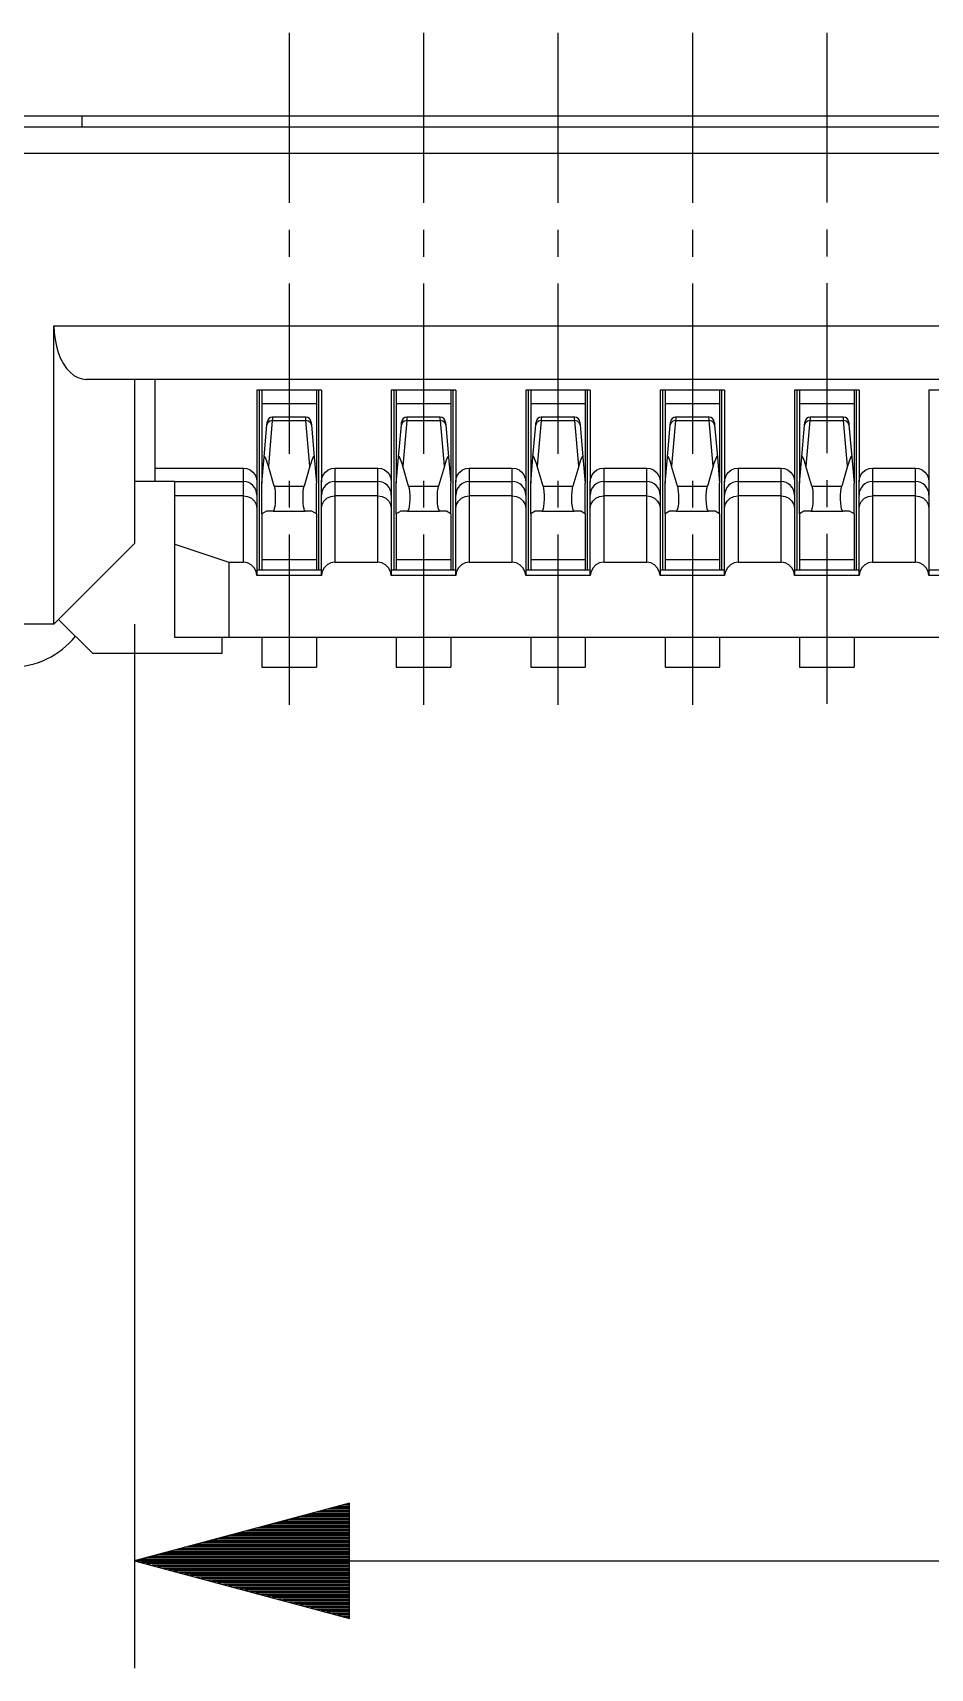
# Model space of a CAD drawing. Extents: x 0 to 420, y 0 to 297.
# Drawn here: x 36.66 to 53.36, y 109.15 to 139.57 of the extents above; entities that cross this region are included whole.
import ezdxf

# ---------------------------------------------------------------- set-up
doc = ezdxf.new("R2010")
doc.units = 0
doc.layers.add('541324033_sd', color=7, linetype='CONTINUOUS')

msp = doc.modelspace()

# ---------------------------------------------------------------- linework, layer by layer
at = {"layer": '541324033_sd', "color": 7}
for points in [[(41.430683, 139.570958), (41.430683, 136.404432)], [(43.93063, 139.570958), (43.93063, 136.404432)], [(46.430661, 139.570958), (46.430661, 136.404432)], [(48.930607, 139.570958), (48.930607, 136.404432)], [(51.430553, 139.570958), (51.430553, 136.409512)], [(37.580645, 138.021562), (36.180686, 138.021562)], [(37.580645, 137.820902), (37.580645, 138.021562)], [(117.780352, 138.021562), (37.580645, 138.021562)], [(26.680517, 137.820902), (128.680312, 137.820902)], [(127.680401, 137.32137), (27.680681, 137.32137)], [(41.430683, 135.9049), (41.430683, 135.404521)], [(43.93063, 135.9049), (43.93063, 135.404521)], [(46.430661, 135.9049), (46.430661, 135.404521)], [(48.930607, 135.9049), (48.930607, 135.404521)], [(51.430553, 135.909134), (51.430553, 135.409601)], [(41.430683, 134.904143), (41.430683, 131.737617)], [(43.93063, 134.904143), (43.93063, 131.737617)], [(46.430661, 134.904143), (46.430661, 131.737617)], [(48.930607, 134.904143), (48.930607, 131.737617)], [(51.430553, 134.909223), (51.430553, 131.747777)], [(37.055459, 134.120978), (37.060793, 133.990592), (37.075949, 133.861899), (37.101095, 133.738286), (37.135808, 133.621446), (37.179496, 133.512226), (37.231396, 133.414013), (37.290324, 133.327653), (37.355433, 133.25484), (37.425875, 133.197267), (37.500297, 133.154934), (37.577343, 133.129534), (37.655406, 133.121067)], [(37.055459, 134.120978), (118.305284, 134.120978)], [(37.055459, 128.571092), (37.055459, 134.120978)], [(38.555664, 133.121067), (38.555664, 130.071381), (37.055459, 128.571092)], [(117.704999, 133.121067), (37.655406, 133.121067)], [(38.930737, 133.121067), (38.930737, 131.221152)], [(42.03063, 132.921254), (40.830398, 132.921254), (40.830398, 131.219459)], [(40.88069, 129.571003), (40.88069, 132.921254)], [(40.923023, 132.921254), (40.923023, 132.676568)], [(40.923023, 132.676568), (40.923023, 131.483618)], [(40.923023, 132.676568), (41.938004, 132.676568)], [(41.938004, 132.921254), (41.938004, 132.676568)], [(41.938004, 132.676568), (41.938004, 131.483618)], [(41.980676, 129.571003), (41.980676, 132.921254)], [(42.03063, 132.921254), (42.03063, 131.219459)], [(44.530576, 132.921254), (43.330344, 132.921254)], [(43.330344, 132.921254), (43.330344, 131.219459)], [(43.380636, 129.571003), (43.380636, 132.921254)], [(43.422969, 132.921254), (43.422969, 132.676568)], [(43.422969, 132.676568), (43.422969, 131.483618)], [(43.422969, 132.676568), (44.437951, 132.676568)], [(44.437951, 132.921254), (44.437951, 132.676568)], [(44.437951, 132.676568), (44.437951, 131.483618)], [(44.480623, 129.571003), (44.480623, 132.921254)], [(44.530576, 132.921254), (44.530576, 131.219459)], [(47.030522, 132.921254), (45.830714, 132.921254)], [(45.830714, 132.921254), (45.830714, 131.219459)], [(45.880583, 129.571003), (45.880583, 132.921254)], [(45.922916, 132.921254), (45.922916, 132.676568)], [(45.922916, 132.676568), (45.922916, 131.483618)], [(45.922916, 132.676568), (46.937982, 132.676568)], [(46.937982, 132.921254), (46.937982, 132.676568)], [(46.937982, 132.676568), (46.937982, 131.483618)], [(46.980654, 129.571003), (46.980654, 132.921254)], [(47.030522, 132.921254), (47.030522, 131.219459)], [(49.530554, 132.921254), (48.330661, 132.921254)], [(48.330661, 132.921254), (48.330661, 131.219459)], [(48.380614, 129.571003), (48.380614, 132.921254)], [(48.422947, 132.921254), (48.422947, 132.676568)], [(48.422947, 132.676568), (48.422947, 131.483618)], [(48.422947, 132.676568), (49.437928, 132.676568)], [(49.437928, 132.921254), (49.437928, 132.676568)], [(49.437928, 132.676568), (49.437928, 131.483618)], [(49.4806, 129.571003), (49.4806, 132.921254)], [(49.530554, 132.921254), (49.530554, 131.219459)], [(52.0305, 132.921254), (50.830607, 132.921254)], [(50.830607, 132.921254), (50.830607, 131.219459)], [(50.88056, 129.571003), (50.88056, 132.921254)], [(50.922893, 132.921254), (50.922893, 132.676568)], [(50.922893, 132.676568), (50.922893, 131.483618)], [(50.922893, 132.676568), (51.937875, 132.676568)], [(51.937875, 132.921254), (51.937875, 132.676568)], [(51.937875, 132.676568), (51.937875, 131.483618)], [(51.980547, 129.571003), (51.980547, 132.921254)], [(52.0305, 132.921254), (52.0305, 131.219459)], [(54.530531, 132.921254), (53.330638, 132.921254)], [(53.330638, 132.921254), (53.330638, 131.219459)], [(41.117502, 132.354836), (41.069835, 132.345522), (41.033767, 132.316736), (41.017934, 132.276943)], [(41.117502, 132.354836), (41.043757, 131.510711)], [(41.122074, 132.421722), (41.121735, 132.414102), (41.120127, 132.391242), (41.117502, 132.354836)], [(41.117502, 132.354836), (41.743526, 132.354836)], [(41.738869, 132.421722), (41.122074, 132.421722)], [(41.743526, 132.354836), (41.740901, 132.391242), (41.739546, 132.414102), (41.738869, 132.421722)], [(41.843093, 132.276943), (41.827515, 132.316736), (41.791193, 132.345522), (41.743526, 132.354836)], [(41.81727, 131.510711), (41.743526, 132.354836)], [(43.617448, 132.354836), (43.569781, 132.345522), (43.533798, 132.316736), (43.517881, 132.276943)], [(43.617448, 132.354836), (43.543704, 131.510711)], [(43.622105, 132.421722), (43.621766, 132.414102), (43.620073, 132.391242), (43.617448, 132.354836)], [(43.617448, 132.354836), (44.243557, 132.354836)], [(44.2389, 132.421722), (43.622105, 132.421722)], [(44.243557, 132.354836), (44.240847, 132.391242), (44.239577, 132.414102), (44.2389, 132.421722)], [(44.317301, 131.510711), (44.243557, 132.354836)], [(44.34304, 132.276943), (44.327546, 132.316736), (44.291139, 132.345522), (44.243557, 132.354836)], [(46.117395, 132.354836), (46.069812, 132.345522), (46.033744, 132.316736), (46.017912, 132.276943)], [(46.117395, 132.354836), (46.04365, 131.510711)], [(46.122051, 132.421722), (46.121713, 132.414102), (46.120104, 132.391242), (46.117395, 132.354836)], [(46.117395, 132.354836), (46.743503, 132.354836)], [(46.738846, 132.421722), (46.122051, 132.421722)], [(46.743503, 132.354836), (46.740878, 132.391242), (46.739524, 132.414102), (46.738846, 132.421722)], [(46.817586, 131.510711), (46.743503, 132.354836)], [(46.843071, 132.276943), (46.827492, 132.316736), (46.791086, 132.345522), (46.743503, 132.354836)], [(48.617426, 132.354836), (48.569759, 132.345522), (48.533691, 132.316736), (48.517858, 132.276943)], [(48.617426, 132.354836), (48.543681, 131.510711)], [(48.621998, 132.421722), (48.621659, 132.414102), (48.62005, 132.391242), (48.617426, 132.354836)], [(48.617426, 132.354836), (49.24345, 132.354836)], [(49.238878, 132.421722), (48.621998, 132.421722)], [(49.24345, 132.354836), (49.240825, 132.391242), (49.23947, 132.414102), (49.238878, 132.421722)], [(49.317533, 131.510711), (49.24345, 132.354836)], [(49.343017, 132.276943), (49.327439, 132.316736), (49.291455, 132.345522), (49.24345, 132.354836)], [(51.117372, 132.354836), (51.06979, 132.345522), (51.033722, 132.316736), (51.017804, 132.276943)], [(51.117372, 132.354836), (51.043628, 131.510711)], [(51.122029, 132.421722), (51.12169, 132.414102), (51.119997, 132.391242), (51.117372, 132.354836)], [(51.117372, 132.354836), (51.743481, 132.354836)], [(51.738824, 132.421722), (51.122029, 132.421722)], [(51.743481, 132.354836), (51.740771, 132.391242), (51.739501, 132.414102), (51.738824, 132.421722)], [(51.817564, 131.510711), (51.743481, 132.354836)], [(51.842964, 132.276943), (51.82747, 132.316736), (51.791402, 132.345522), (51.743481, 132.354836)], [(40.965018, 131.673271), (41.017934, 132.276943)], [(41.017934, 132.276943), (41.021236, 132.316736), (41.022591, 132.329436)], [(41.838437, 132.329436), (41.839791, 132.316736), (41.843093, 132.276943)], [(41.843093, 132.276943), (41.89601, 131.673271)], [(43.465303, 131.673271), (43.517881, 132.276943)], [(43.517881, 132.276943), (43.521521, 132.316736), (43.522537, 132.329436)], [(44.338468, 132.329436), (44.339738, 132.316736), (44.34304, 132.276943)], [(44.34304, 132.276943), (44.395956, 131.673271)], [(45.965249, 131.673271), (46.017912, 132.276943)], [(46.017912, 132.276943), (46.021552, 132.316736), (46.022484, 132.329436)], [(46.838414, 132.329436), (46.839769, 132.316736), (46.843071, 132.276943)], [(46.843071, 132.276943), (46.895987, 131.673271)], [(48.46528, 131.673271), (48.517858, 132.276943)], [(48.517858, 132.276943), (48.521499, 132.316736), (48.522515, 132.329436)], [(49.338361, 132.329436), (49.339715, 132.316736), (49.343017, 132.276943)], [(49.343017, 132.276943), (49.395934, 131.673271)], [(50.965227, 131.673271), (51.017804, 132.276943)], [(51.017804, 132.276943), (51.021445, 132.316736), (51.022461, 132.329436)], [(51.838392, 132.329436), (51.839662, 132.316736), (51.842964, 132.276943)], [(51.842964, 132.276943), (51.89588, 131.673271)], [(38.930737, 131.470918), (40.580378, 131.470918)], [(40.580378, 131.470918), (40.645232, 131.462451), (40.705684, 131.437051), (40.757331, 131.397258), (40.796955, 131.345612), (40.822101, 131.284652), (40.830398, 131.219459)], [(40.580378, 131.221152), (40.580378, 131.470918)], [(41.131387, 130.67082), (41.006335, 130.67082), (40.923023, 130.623407), (40.923023, 131.192365), (40.965018, 131.673271)], [(40.923023, 131.483618), (40.948508, 131.483618)], [(40.923023, 131.483618), (40.923023, 131.192365)], [(41.043757, 131.510711), (41.029195, 131.558124), (41.015309, 131.599611), (41.002355, 131.634324), (40.990841, 131.661418), (40.98085, 131.679197), (40.973315, 131.686817), (40.967981, 131.685124), (40.965018, 131.673271)], [(41.152215, 131.138179), (41.043757, 131.510711)], [(41.81727, 131.510711), (41.709151, 131.138179)], [(41.89601, 131.673271), (41.893047, 131.685124), (41.887713, 131.686817), (41.880093, 131.679197), (41.870187, 131.661418), (41.858672, 131.634324), (41.845718, 131.599611), (41.831833, 131.558124), (41.81727, 131.510711)], [(41.89601, 131.673271), (41.938004, 131.192365)], [(41.91252, 131.483618), (41.938004, 131.483618), (41.938004, 131.192365)], [(42.03063, 131.219459), (42.039181, 131.284652), (42.063988, 131.345612), (42.103697, 131.397258), (42.155597, 131.437051), (42.215795, 131.462451), (42.28065, 131.470918)], [(42.28065, 131.470918), (43.080663, 131.470918)], [(42.28065, 131.470918), (42.28065, 131.221152)], [(43.080663, 131.470918), (43.145179, 131.462451), (43.205715, 131.437051), (43.257277, 131.397258), (43.296986, 131.345612), (43.322132, 131.284652), (43.330344, 131.219459)], [(43.080663, 131.221152), (43.080663, 131.470918)], [(43.631334, 130.67082), (43.506281, 130.67082), (43.422969, 130.623407), (43.422969, 131.192365), (43.465303, 131.673271)], [(43.422969, 131.483618), (43.448454, 131.483618)], [(43.422969, 131.483618), (43.422969, 131.192365)], [(43.543704, 131.510711), (43.52948, 131.558124), (43.515595, 131.599611), (43.502387, 131.634324), (43.490787, 131.661418), (43.480881, 131.679197), (43.473261, 131.686817), (43.467927, 131.685124), (43.465303, 131.673271)], [(43.652162, 131.138179), (43.543704, 131.510711)], [(44.317301, 131.510711), (44.209097, 131.138179)], [(44.395956, 131.673271), (44.392993, 131.685124), (44.387744, 131.686817), (44.380124, 131.679197), (44.370218, 131.661418), (44.358618, 131.634324), (44.345749, 131.599611), (44.331779, 131.558124), (44.317301, 131.510711)], [(44.395956, 131.673271), (44.437951, 131.192365)], [(44.412551, 131.483618), (44.437951, 131.483618), (44.437951, 131.192365)], [(44.530576, 131.219459), (44.539212, 131.284652), (44.564019, 131.345612), (44.603643, 131.397258), (44.655628, 131.437051), (44.715826, 131.462451), (44.780596, 131.470918)], [(44.780596, 131.470918), (45.580609, 131.470918)], [(44.780596, 131.470918), (44.780596, 131.221152)], [(45.580609, 131.470918), (45.645125, 131.462451), (45.705662, 131.437051), (45.757224, 131.397258), (45.796932, 131.345612), (45.822078, 131.284652), (45.830714, 131.219459)], [(45.580609, 131.221152), (45.580609, 131.470918)], [(46.13128, 130.67082), (46.006312, 130.67082), (45.922916, 130.623407), (45.922916, 131.192365), (45.965249, 131.673271)], [(45.922916, 131.483618), (45.9484, 131.483618)], [(45.922916, 131.483618), (45.922916, 131.192365)], [(46.04365, 131.510711), (46.029426, 131.558124), (46.015541, 131.599611), (46.002333, 131.634324), (45.990734, 131.661418), (45.980828, 131.679197), (45.973208, 131.686817), (45.967958, 131.685124), (45.965249, 131.673271)], [(46.152108, 131.138179), (46.04365, 131.510711)], [(46.817586, 131.510711), (46.709129, 131.138179)], [(46.895987, 131.673271), (46.893278, 131.685124), (46.88769, 131.686817), (46.88007, 131.679197), (46.870164, 131.661418), (46.858565, 131.634324), (46.845696, 131.599611), (46.83181, 131.558124), (46.817586, 131.510711)], [(46.895987, 131.673271), (46.937982, 131.192365)], [(46.912497, 131.483618), (46.937982, 131.483618), (46.937982, 131.192365)], [(47.030522, 131.219459), (47.039158, 131.284652), (47.063966, 131.345612), (47.103674, 131.397258), (47.155575, 131.437051), (47.215773, 131.462451), (47.280627, 131.470918)], [(47.280627, 131.470918), (48.08064, 131.470918)], [(47.280627, 131.470918), (47.280627, 131.221152)], [(48.08064, 131.470918), (48.145156, 131.462451), (48.205608, 131.437051), (48.257255, 131.397258), (48.296963, 131.345612), (48.322025, 131.284652), (48.330661, 131.219459)], [(48.08064, 131.221152), (48.08064, 131.470918)], [(48.631311, 130.67082), (48.506259, 130.67082), (48.422947, 130.623407), (48.422947, 131.192365), (48.46528, 131.673271)], [(48.422947, 131.483618), (48.448432, 131.483618)], [(48.422947, 131.483618), (48.422947, 131.192365)], [(48.543681, 131.510711), (48.529457, 131.558124), (48.515572, 131.599611), (48.502279, 131.634324), (48.490765, 131.661418), (48.480774, 131.679197), (48.473239, 131.686817), (48.467905, 131.685124), (48.46528, 131.673271)], [(48.652139, 131.138179), (48.543681, 131.510711)], [(49.317533, 131.510711), (49.209075, 131.138179)], [(49.395934, 131.673271), (49.393309, 131.685124), (49.387637, 131.686817), (49.380017, 131.679197), (49.370111, 131.661418), (49.358596, 131.634324), (49.345642, 131.599611), (49.331757, 131.558124), (49.317533, 131.510711)], [(49.395934, 131.673271), (49.437928, 131.192365)], [(49.412444, 131.483618), (49.437928, 131.483618), (49.437928, 131.192365)], [(49.530554, 131.219459), (49.539105, 131.284652), (49.563912, 131.345612), (49.603621, 131.397258), (49.655521, 131.437051), (49.715719, 131.462451), (49.780574, 131.470918)], [(49.780574, 131.470918), (50.580587, 131.470918)], [(49.780574, 131.470918), (49.780574, 131.221152)], [(50.580587, 131.470918), (50.645103, 131.462451), (50.705639, 131.437051), (50.757201, 131.397258), (50.79691, 131.345612), (50.822056, 131.284652), (50.830607, 131.219459)], [(50.580587, 131.221152), (50.580587, 131.470918)], [(51.131258, 130.67082), (51.00629, 130.67082), (50.922893, 130.623407), (50.922893, 131.192365), (50.965227, 131.673271)], [(50.922893, 131.483618), (50.948378, 131.483618)], [(50.922893, 131.483618), (50.922893, 131.192365)], [(51.043628, 131.510711), (51.029404, 131.558124), (51.015518, 131.599611), (51.00231, 131.634324), (50.990711, 131.661418), (50.981144, 131.679197), (50.973185, 131.686817), (50.967851, 131.685124), (50.965227, 131.673271)], [(51.152085, 131.138179), (51.043628, 131.510711)], [(51.817564, 131.510711), (51.709021, 131.138179)], [(51.89588, 131.673271), (51.893256, 131.685124), (51.887668, 131.686817), (51.880048, 131.679197), (51.870142, 131.661418), (51.858542, 131.634324), (51.845673, 131.599611), (51.831788, 131.558124), (51.817564, 131.510711)], [(51.89588, 131.673271), (51.937875, 131.192365)], [(51.912475, 131.483618), (51.937875, 131.483618), (51.937875, 131.192365)], [(52.0305, 131.219459), (52.039136, 131.284652), (52.063943, 131.345612), (52.103567, 131.397258), (52.155552, 131.437051), (52.21575, 131.462451), (52.28052, 131.470918)], [(52.28052, 131.470918), (53.080618, 131.470918)], [(52.28052, 131.470918), (52.28052, 131.221152)], [(53.080618, 131.470918), (53.145049, 131.462451), (53.205586, 131.437051), (53.257148, 131.397258), (53.296856, 131.345612), (53.322002, 131.284652), (53.330638, 131.219459)], [(53.080618, 131.221152), (53.080618, 131.470918)], [(39.305386, 131.221152), (38.555664, 131.221152)], [(39.305386, 130.956146), (39.305386, 131.221152)], [(39.305386, 131.221152), (40.580378, 131.221152)], [(40.580378, 130.956146), (40.580378, 131.221152)], [(40.830398, 131.219459), (40.830398, 130.971386)], [(41.152215, 131.138179), (41.161444, 131.093306), (41.168386, 131.034039), (41.172366, 130.965459), (41.172704, 130.892646), (41.169741, 130.822373), (41.163476, 130.760566), (41.154162, 130.712307), (41.14324, 130.681827), (41.131387, 130.67082)], [(41.152215, 131.138179), (41.709151, 131.138179)], [(41.430683, 131.238085), (41.430683, 130.737706)], [(41.72964, 130.67082), (41.717702, 130.681827), (41.706865, 130.712307), (41.69789, 130.760566), (41.691286, 130.822373), (41.688323, 130.892646), (41.688662, 130.965459), (41.692641, 131.034039), (41.699584, 131.093306), (41.709151, 131.138179)], [(41.938004, 130.623407), (41.938004, 131.192365)], [(42.03063, 130.971386), (42.03063, 131.219459)], [(42.28065, 131.221152), (42.28065, 130.956146)], [(42.28065, 131.221152), (43.080663, 131.221152)], [(43.080663, 130.956146), (43.080663, 131.221152)], [(43.330344, 131.219459), (43.330344, 130.971386)], [(43.652162, 131.138179), (43.661475, 131.093306), (43.668417, 131.034039), (43.672312, 130.965459), (43.672651, 130.892646), (43.669687, 130.822373), (43.663422, 130.760566), (43.654194, 130.712307), (43.643272, 130.681827), (43.631334, 130.67082)], [(43.652162, 131.138179), (44.209097, 131.138179)], [(43.93063, 131.238085), (43.93063, 130.737706)], [(44.229587, 130.67082), (44.217733, 130.681827), (44.206811, 130.712307), (44.197837, 130.760566), (44.191233, 130.822373), (44.18827, 130.892646), (44.188608, 130.965459), (44.192588, 131.034039), (44.19953, 131.093306), (44.209097, 131.138179)], [(44.437951, 130.623407), (44.437951, 131.192365)], [(44.530576, 130.971386), (44.530576, 131.219459)], [(44.780596, 131.221152), (44.780596, 130.956146)], [(44.780596, 131.221152), (45.580609, 131.221152)], [(45.580609, 130.956146), (45.580609, 131.221152)], [(45.830714, 131.219459), (45.830714, 130.971386)], [(46.152108, 131.138179), (46.161421, 131.093306), (46.168703, 131.034039), (46.172343, 130.965459), (46.172682, 130.892646), (46.169719, 130.822373), (46.163369, 130.760566), (46.154479, 130.712307), (46.143218, 130.681827), (46.13128, 130.67082)], [(46.152108, 131.138179), (46.709129, 131.138179)], [(46.430661, 131.238085), (46.430661, 130.737706)], [(46.729618, 130.67082), (46.71768, 130.681827), (46.706758, 130.712307), (46.697868, 130.760566), (46.691264, 130.822373), (46.688301, 130.892646), (46.688555, 130.965459), (46.692534, 131.034039), (46.699477, 131.093306), (46.709129, 131.138179)], [(46.937982, 130.623407), (46.937982, 131.192365)], [(47.030522, 130.971386), (47.030522, 131.219459)], [(47.280627, 131.221152), (47.280627, 130.956146)], [(47.280627, 131.221152), (48.08064, 131.221152)], [(48.08064, 130.956146), (48.08064, 131.221152)], [(48.330661, 131.219459), (48.330661, 130.971386)], [(48.652139, 131.138179), (48.661706, 131.093306), (48.668649, 131.034039), (48.67229, 130.965459), (48.672628, 130.892646), (48.669665, 130.822373), (48.6634, 130.760566), (48.654425, 130.712307), (48.643164, 130.681827), (48.631311, 130.67082)], [(48.652139, 131.138179), (49.209075, 131.138179)], [(48.930607, 131.238085), (48.930607, 130.737706)], [(49.229564, 130.67082), (49.217711, 130.681827), (49.206789, 130.712307), (49.197814, 130.760566), (49.191549, 130.822373), (49.188247, 130.892646), (49.188586, 130.965459), (49.192565, 131.034039), (49.199508, 131.093306), (49.209075, 131.138179)], [(49.437928, 130.623407), (49.437928, 131.192365)], [(49.530554, 130.971386), (49.530554, 131.219459)], [(49.780574, 131.221152), (49.780574, 130.956146)], [(49.780574, 131.221152), (50.580587, 131.221152)], [(50.580587, 130.956146), (50.580587, 131.221152)], [(50.830607, 131.219459), (50.830607, 130.971386)], [(51.152085, 131.138179), (51.161653, 131.093306), (51.168595, 131.034039), (51.172236, 130.965459), (51.172575, 130.892646), (51.169611, 130.822373), (51.163346, 130.760566), (51.154456, 130.712307), (51.143195, 130.681827), (51.131258, 130.67082)], [(51.152085, 131.138179), (51.709021, 131.138179)], [(51.430553, 131.248245), (51.430553, 130.747866)], [(51.729511, 130.67082), (51.717657, 130.681827), (51.706735, 130.712307), (51.697761, 130.760566), (51.691495, 130.822373), (51.688193, 130.892646), (51.688532, 130.965459), (51.692511, 131.034039), (51.699454, 131.093306), (51.709021, 131.138179)], [(51.937875, 130.623407), (51.937875, 131.192365)], [(52.0305, 130.971386), (52.0305, 131.219459)], [(52.28052, 131.221152), (52.28052, 130.956146)], [(52.28052, 131.221152), (53.080618, 131.221152)], [(53.080618, 130.956146), (53.080618, 131.221152)], [(53.330638, 131.219459), (53.330638, 130.971386)], [(39.305386, 130.059528), (39.305386, 130.956146)], [(40.580378, 130.956146), (39.305386, 130.956146)], [(40.580378, 129.720862), (40.580378, 130.956146)], [(40.580378, 130.956146), (40.657763, 130.945139), (40.727528, 130.911273), (40.782815, 130.85878), (40.818121, 130.79274), (40.830398, 130.719927)], [(40.830398, 130.971386), (40.830398, 130.719927)], [(42.03063, 130.719927), (42.03063, 130.971386)], [(42.03063, 130.719927), (42.042822, 130.79274), (42.078212, 130.85878), (42.133499, 130.911273), (42.203264, 130.945139), (42.28065, 130.956146)], [(42.28065, 130.956146), (42.28065, 129.720862)], [(43.080663, 130.956146), (42.28065, 130.956146)], [(43.080663, 129.720862), (43.080663, 130.956146)], [(43.080663, 130.956146), (43.157709, 130.945139), (43.227559, 130.911273), (43.282762, 130.85878), (43.318152, 130.79274), (43.330344, 130.719927)], [(43.330344, 130.971386), (43.330344, 130.719927)], [(44.530576, 130.719927), (44.530576, 130.971386)], [(44.530576, 130.719927), (44.542853, 130.79274), (44.578243, 130.85878), (44.633446, 130.911273), (44.703211, 130.945139), (44.780596, 130.956146)], [(44.780596, 130.956146), (44.780596, 129.720862)], [(45.580609, 130.956146), (44.780596, 130.956146)], [(45.580609, 129.720862), (45.580609, 130.956146)], [(45.580609, 130.956146), (45.657741, 130.945139), (45.727506, 130.911273), (45.782708, 130.85878), (45.818437, 130.79274), (45.830714, 130.719927)], [(45.830714, 130.971386), (45.830714, 130.719927)], [(47.030522, 130.719927), (47.030522, 130.971386)], [(47.030522, 130.719927), (47.042799, 130.79274), (47.07819, 130.85878), (47.133392, 130.911273), (47.203242, 130.945139), (47.280627, 130.956146)], [(47.280627, 130.956146), (47.280627, 129.720862)], [(48.08064, 130.956146), (47.280627, 130.956146)], [(48.08064, 129.720862), (48.08064, 130.956146)], [(48.08064, 130.956146), (48.157687, 130.945139), (48.227452, 130.911273), (48.282739, 130.85878), (48.318384, 130.79274), (48.330661, 130.719927)], [(48.330661, 130.971386), (48.330661, 130.719927)], [(49.530554, 130.719927), (49.530554, 130.971386)], [(49.530554, 130.719927), (49.542745, 130.79274), (49.578136, 130.85878), (49.633423, 130.911273), (49.703188, 130.945139), (49.780574, 130.956146)], [(49.780574, 130.956146), (49.780574, 129.720862)], [(50.580587, 130.956146), (49.780574, 130.956146)], [(50.580587, 129.720862), (50.580587, 130.956146)], [(50.580587, 130.956146), (50.657633, 130.945139), (50.727483, 130.911273), (50.782686, 130.85878), (50.818415, 130.79274), (50.830607, 130.719927)], [(50.830607, 130.971386), (50.830607, 130.719927)], [(52.0305, 130.719927), (52.0305, 130.971386)], [(52.0305, 130.719927), (52.042777, 130.79274), (52.078167, 130.85878), (52.133708, 130.911273), (52.203135, 130.945139), (52.28052, 130.956146)], [(52.28052, 130.956146), (52.28052, 129.720862)], [(53.080618, 130.956146), (52.28052, 130.956146)], [(53.080618, 129.720862), (53.080618, 130.956146)], [(53.080618, 130.956146), (53.157664, 130.945139), (53.22743, 130.911273), (53.282632, 130.85878), (53.318361, 130.79274), (53.330638, 130.719927)], [(53.330638, 130.971386), (53.330638, 130.719927)], [(40.830398, 130.719927), (40.830398, 129.471096)], [(40.923023, 130.623407), (40.923023, 129.770816)], [(41.131387, 130.67082), (41.72964, 130.67082)], [(41.938004, 130.623407), (41.854693, 130.67082), (41.72964, 130.67082)], [(41.938004, 130.623407), (41.938004, 129.770816)], [(42.03063, 129.471096), (42.03063, 130.719927)], [(43.330344, 130.719927), (43.330344, 129.471096)], [(43.422969, 130.623407), (43.422969, 129.770816)], [(43.631334, 130.67082), (44.229587, 130.67082)], [(44.437951, 130.623407), (44.354639, 130.67082), (44.229587, 130.67082)], [(44.437951, 130.623407), (44.437951, 129.770816)], [(44.530576, 129.471096), (44.530576, 130.719927)], [(45.830714, 130.719927), (45.830714, 129.471096)], [(45.922916, 130.623407), (45.922916, 129.770816)], [(46.13128, 130.67082), (46.729618, 130.67082)], [(46.937982, 130.623407), (46.854586, 130.67082), (46.729618, 130.67082)], [(46.937982, 130.623407), (46.937982, 129.770816)], [(47.030522, 129.471096), (47.030522, 130.719927)], [(48.330661, 130.719927), (48.330661, 129.471096)], [(48.422947, 130.623407), (48.422947, 129.770816)], [(48.631311, 130.67082), (49.229564, 130.67082)], [(49.437928, 130.623407), (49.354617, 130.67082), (49.229564, 130.67082)], [(49.437928, 130.623407), (49.437928, 129.770816)], [(49.530554, 129.471096), (49.530554, 130.719927)], [(50.830607, 130.719927), (50.830607, 129.471096)], [(50.922893, 130.623407), (50.922893, 129.770816)], [(51.131258, 130.67082), (51.729511, 130.67082)], [(51.937875, 130.623407), (51.854563, 130.67082), (51.729511, 130.67082)], [(51.937875, 130.623407), (51.937875, 129.770816)], [(52.0305, 129.471096), (52.0305, 130.719927)], [(53.330638, 130.719927), (53.330638, 129.471096)], [(41.430683, 130.238174), (41.430683, 127.070802)], [(43.93063, 130.238174), (43.93063, 127.070802)], [(46.430661, 130.238174), (46.430661, 127.070802)], [(48.930607, 130.238174), (48.930607, 127.070802)], [(51.430553, 130.247488), (51.430553, 127.086042)], [(40.305551, 129.720862), (40.305551, 128.321326), (39.305386, 128.321326), (39.305386, 130.059528), (40.305551, 129.720862), (40.580378, 129.720862)], [(40.830059, 129.471096), (40.814819, 129.548989), (40.778159, 129.619263), (40.72321, 129.674296), (40.655477, 129.709009), (40.580378, 129.720862)], [(40.923023, 129.770816), (41.938004, 129.770816)], [(40.923023, 129.770816), (40.923023, 129.571003)], [(41.938004, 129.770816), (41.938004, 129.571003)], [(42.28065, 129.720862), (42.205889, 129.709009), (42.137733, 129.674296), (42.083207, 129.619263), (42.046124, 129.548989), (42.030968, 129.471096)], [(42.28065, 129.720862), (43.080663, 129.720862)], [(43.330006, 129.471096), (43.31485, 129.548989), (43.278105, 129.619263), (43.223241, 129.674296), (43.155423, 129.709009), (43.080663, 129.720862)], [(43.422969, 129.770816), (44.437951, 129.770816)], [(43.422969, 129.770816), (43.422969, 129.571003)], [(44.437951, 129.770816), (44.437951, 129.571003)], [(44.780596, 129.720862), (44.705836, 129.709009), (44.637764, 129.674296), (44.583154, 129.619263), (44.546155, 129.548989), (44.530915, 129.471096)], [(44.780596, 129.720862), (45.580609, 129.720862)], [(45.830037, 129.471096), (45.814797, 129.548989), (45.778136, 129.619263), (45.723188, 129.674296), (45.65537, 129.709009), (45.580609, 129.720862)], [(45.922916, 129.770816), (46.937982, 129.770816)], [(45.922916, 129.770816), (45.922916, 129.571003)], [(46.937982, 129.770816), (46.937982, 129.571003)], [(47.280627, 129.720862), (47.205867, 129.709009), (47.13771, 129.674296), (47.083185, 129.619263), (47.046101, 129.548989), (47.030861, 129.471096)], [(47.280627, 129.720862), (48.08064, 129.720862)], [(48.329983, 129.471096), (48.314743, 129.548989), (48.278083, 129.619263), (48.223134, 129.674296), (48.155401, 129.709009), (48.08064, 129.720862)], [(48.422947, 129.770816), (49.437928, 129.770816)], [(48.422947, 129.770816), (48.422947, 129.571003)], [(49.437928, 129.770816), (49.437928, 129.571003)], [(49.780574, 129.720862), (49.705813, 129.709009), (49.637995, 129.674296), (49.583131, 129.619263), (49.546047, 129.548989), (49.530892, 129.471096)], [(49.780574, 129.720862), (50.580587, 129.720862)], [(50.830268, 129.471096), (50.814774, 129.548989), (50.778029, 129.619263), (50.723165, 129.674296), (50.655347, 129.709009), (50.580587, 129.720862)], [(50.922893, 129.770816), (51.937875, 129.770816)], [(50.922893, 129.770816), (50.922893, 129.571003)], [(51.937875, 129.770816), (51.937875, 129.571003)], [(52.28052, 129.720862), (52.205759, 129.709009), (52.138026, 129.674296), (52.083078, 129.619263), (52.046417, 129.548989), (52.030839, 129.471096)], [(52.28052, 129.720862), (53.080618, 129.720862)], [(53.330299, 129.471096), (53.314721, 129.548989), (53.27806, 129.619263), (53.223112, 129.674296), (53.155294, 129.709009), (53.080618, 129.720862)], [(42.030968, 129.471096), (40.830059, 129.471096)], [(42.03063, 129.571003), (40.830398, 129.571003)], [(44.530915, 129.471096), (43.330006, 129.471096)], [(44.530576, 129.571003), (43.330344, 129.571003)], [(47.030861, 129.471096), (45.830037, 129.471096)], [(47.030522, 129.571003), (45.830714, 129.571003)], [(49.530892, 129.471096), (48.329983, 129.471096)], [(49.530554, 129.571003), (48.330661, 129.571003)], [(52.030839, 129.471096), (50.830268, 129.471096)], [(52.0305, 129.571003), (50.830607, 129.571003)], [(54.530785, 129.471096), (53.330299, 129.471096)], [(54.530531, 129.571003), (53.330638, 129.571003)], [(37.055459, 128.571092), (27.680681, 128.571092)], [(37.780458, 128.021607), (37.143089, 128.658298)], [(38.555664, 128.571092), (38.555664, 109.146067)], [(40.180498, 128.321326), (40.180498, 128.021607)], [(115.055786, 128.321326), (40.305551, 128.321326)], [(40.923023, 128.321326), (40.923023, 127.770994)], [(41.938004, 128.321326), (41.938004, 127.770994)], [(43.422969, 128.321326), (43.422969, 127.770994)], [(44.437951, 128.321326), (44.437951, 127.770994)], [(45.922916, 128.321326), (45.922916, 127.770994)], [(46.937982, 128.321326), (46.937982, 127.770994)], [(48.422947, 128.321326), (48.422947, 127.770994)], [(49.437928, 128.321326), (49.437928, 127.770994)], [(50.922893, 128.321326), (50.922893, 127.770994)], [(51.937875, 128.321326), (51.937875, 127.770994)], [(40.180498, 128.021607), (37.780458, 128.021607)], [(40.923023, 127.770994), (41.938004, 127.770994)], [(43.422969, 127.770994), (44.437951, 127.770994)], [(45.922916, 127.770994), (46.937982, 127.770994)], [(48.422947, 127.770994), (49.437928, 127.770994)], [(50.922893, 127.770994), (51.937875, 127.770994)], [(42.555477, 111.968), (41.622453, 111.968)], [(42.555477, 111.995093), (41.724052, 111.995093)], [(42.555477, 112.022187), (41.825567, 112.022187)], [(42.555477, 112.04928), (41.927421, 112.04928)], [(42.555477, 112.076373), (42.028936, 112.076373)], [(42.555477, 112.104313), (42.130451, 112.104313)], [(42.555477, 112.131406), (42.232051, 112.131406)], [(42.555477, 112.1585), (42.333566, 112.1585)], [(42.555477, 112.185593), (42.43542, 112.185593)], [(42.555477, 112.212686), (42.536935, 112.212686)], [(42.555477, 112.212686), (42.536935, 112.212686)], [(42.555477, 111.668281), (40.50494, 111.668281)], [(42.555477, 111.695374), (40.606455, 111.695374)], [(42.555477, 111.722467), (40.708055, 111.722467)], [(42.555477, 111.750407), (40.80957, 111.750407)], [(42.555477, 111.777501), (40.911424, 111.777501)], [(42.555477, 111.804594), (41.012939, 111.804594)], [(42.555477, 111.831687), (41.114454, 111.831687)], [(42.555477, 111.85878), (41.216054, 111.85878)], [(42.555477, 111.885874), (41.317569, 111.885874)], [(42.555477, 111.913814), (41.419422, 111.913814)], [(42.555477, 111.940907), (41.520938, 111.940907)], [(42.555477, 111.368562), (39.387428, 111.368562)], [(42.555477, 111.396502), (39.488943, 111.396502)], [(42.555477, 111.423595), (39.590458, 111.423595)], [(42.555477, 111.450688), (39.692057, 111.450688)], [(42.555477, 111.477781), (39.793573, 111.477781)], [(42.555477, 111.504875), (39.895426, 111.504875)], [(42.555477, 111.531968), (39.996941, 111.531968)], [(42.555477, 111.559061), (40.098456, 111.559061)], [(42.555477, 111.587001), (40.200056, 111.587001)], [(42.555477, 111.614094), (40.301571, 111.614094)], [(42.555477, 111.641188), (40.403425, 111.641188)], [(38.555664, 111.145889), (116.804995, 111.145889)], [(42.555477, 111.150969), (38.57446, 111.150969)], [(42.555477, 111.140809), (38.57446, 111.140809)], [(42.555477, 111.178062), (38.67606, 111.178062)], [(42.555477, 111.113716), (38.67606, 111.113716)], [(42.555477, 111.205155), (38.777575, 111.205155)], [(42.555477, 111.086622), (38.777575, 111.086622)], [(42.555477, 111.233095), (38.879429, 111.233095)], [(42.555477, 111.059529), (38.879429, 111.059529)], [(42.555477, 111.260189), (38.980944, 111.260189)], [(42.555477, 111.287282), (39.082459, 111.287282)], [(42.555477, 111.314375), (39.184059, 111.314375)], [(42.555477, 111.341468), (39.285574, 111.341468)], [(42.555477, 111.032436), (38.980944, 111.032436)], [(42.555477, 111.004496), (39.082459, 111.004496)], [(42.555477, 110.977403), (39.184059, 110.977403)], [(42.555477, 110.950309), (39.285574, 110.950309)], [(42.555477, 110.923216), (39.387428, 110.923216)], [(42.555477, 110.896123), (39.488943, 110.896123)], [(42.555477, 110.869029), (39.590458, 110.869029)], [(42.555477, 110.841936), (39.692057, 110.841936)], [(42.555477, 110.813996), (39.793573, 110.813996)], [(42.555477, 110.786903), (39.895426, 110.786903)], [(42.555477, 110.75981), (39.996941, 110.75981)], [(42.555477, 110.732717), (40.098456, 110.732717)], [(42.555477, 110.705623), (40.200056, 110.705623)], [(42.555477, 110.67853), (40.301571, 110.67853)], [(42.555477, 110.65059), (40.403425, 110.65059)], [(42.555477, 110.623497), (40.50494, 110.623497)], [(42.555477, 110.596404), (40.606455, 110.596404)], [(42.555477, 110.56931), (40.708055, 110.56931)], [(42.555477, 110.542217), (40.80957, 110.542217)], [(42.555477, 110.515124), (40.911424, 110.515124)], [(42.555477, 110.48803), (41.012939, 110.48803)], [(42.555477, 110.460091), (41.114454, 110.460091)], [(42.555477, 110.432997), (41.216054, 110.432997)], [(42.555477, 110.405904), (41.317569, 110.405904)], [(42.555477, 110.378811), (41.419422, 110.378811)], [(42.555477, 110.351717), (41.520938, 110.351717)], [(42.555477, 110.324624), (41.622453, 110.324624)], [(42.555477, 110.296684), (41.724052, 110.296684)], [(42.555477, 110.269591), (41.825567, 110.269591)], [(42.555477, 110.242498), (41.927421, 110.242498)], [(42.555477, 110.215404), (42.028936, 110.215404)], [(42.555477, 110.188311), (42.130451, 110.188311)], [(42.555477, 110.161218), (42.232051, 110.161218)], [(42.555477, 110.133278), (42.333566, 110.133278)], [(42.555477, 110.106185), (42.43542, 110.106185)], [(42.555477, 110.079091), (42.536935, 110.079091)], [(42.555477, 110.079091), (42.536935, 110.079091)]]:
    msp.add_lwpolyline(points, dxfattribs=at)
msp.add_lwpolyline([(38.555664, 111.145889), (42.555477, 110.074011), (42.555477, 112.217766)], close=True, dxfattribs=at)
for points in [[(41.118772, 132.420876), (41.068226, 132.419182), (41.026824, 132.380236), (41.022591, 132.329436)], [(41.838437, 132.329436), (41.834119, 132.380236), (41.792463, 132.420029), (41.741917, 132.420876)], [(43.618803, 132.420876), (43.568172, 132.419182), (43.526855, 132.380236), (43.522537, 132.329436)], [(44.338468, 132.329436), (44.33415, 132.380236), (44.292494, 132.420029), (44.241863, 132.420876)], [(46.118749, 132.420876), (46.068119, 132.419182), (46.026802, 132.380236), (46.022484, 132.329436)], [(46.838414, 132.329436), (46.834096, 132.380236), (46.79244, 132.420029), (46.74181, 132.420876)], [(48.618696, 132.420876), (48.56815, 132.419182), (48.526748, 132.380236), (48.522515, 132.329436)], [(49.338361, 132.329436), (49.334127, 132.380236), (49.292387, 132.420029), (49.241841, 132.420876)], [(51.118727, 132.420876), (51.068096, 132.419182), (51.027118, 132.380236), (51.022461, 132.329436)], [(51.838392, 132.329436), (51.834074, 132.380236), (51.792418, 132.420029), (51.741787, 132.420876)], [(40.830398, 130.971386), (40.830398, 131.109392), (40.718638, 131.221152), (40.580378, 131.221152)], [(42.28065, 131.221152), (42.142389, 131.221152), (42.03063, 131.109392), (42.03063, 130.971386)], [(43.330344, 130.971386), (43.330344, 131.109392), (43.218585, 131.221152), (43.080663, 131.221152)], [(44.780596, 131.221152), (44.642336, 131.221152), (44.530576, 131.109392), (44.530576, 130.971386)], [(45.830714, 130.971386), (45.830714, 131.109392), (45.718531, 131.221152), (45.580609, 131.221152)], [(47.280627, 131.221152), (47.142367, 131.221152), (47.030522, 131.109392), (47.030522, 130.971386)], [(48.330661, 130.971386), (48.330661, 131.109392), (48.218562, 131.221152), (48.08064, 131.221152)], [(49.780574, 131.221152), (49.642313, 131.221152), (49.530554, 131.109392), (49.530554, 130.971386)], [(50.830607, 130.971386), (50.830607, 131.109392), (50.718509, 131.221152), (50.580587, 131.221152)], [(52.28052, 131.221152), (52.14226, 131.221152), (52.0305, 131.109392), (52.0305, 130.971386)], [(53.330638, 130.971386), (53.330638, 131.109392), (53.218455, 131.221152), (53.080618, 131.221152)], [(36.265691, 127.770994), (36.72907, 127.770994), (37.167219, 127.983507), (37.454662, 128.346726)]]:
    msp.add_open_spline(points, degree=3, dxfattribs=at)

doc.saveas('drawing.dxf')
